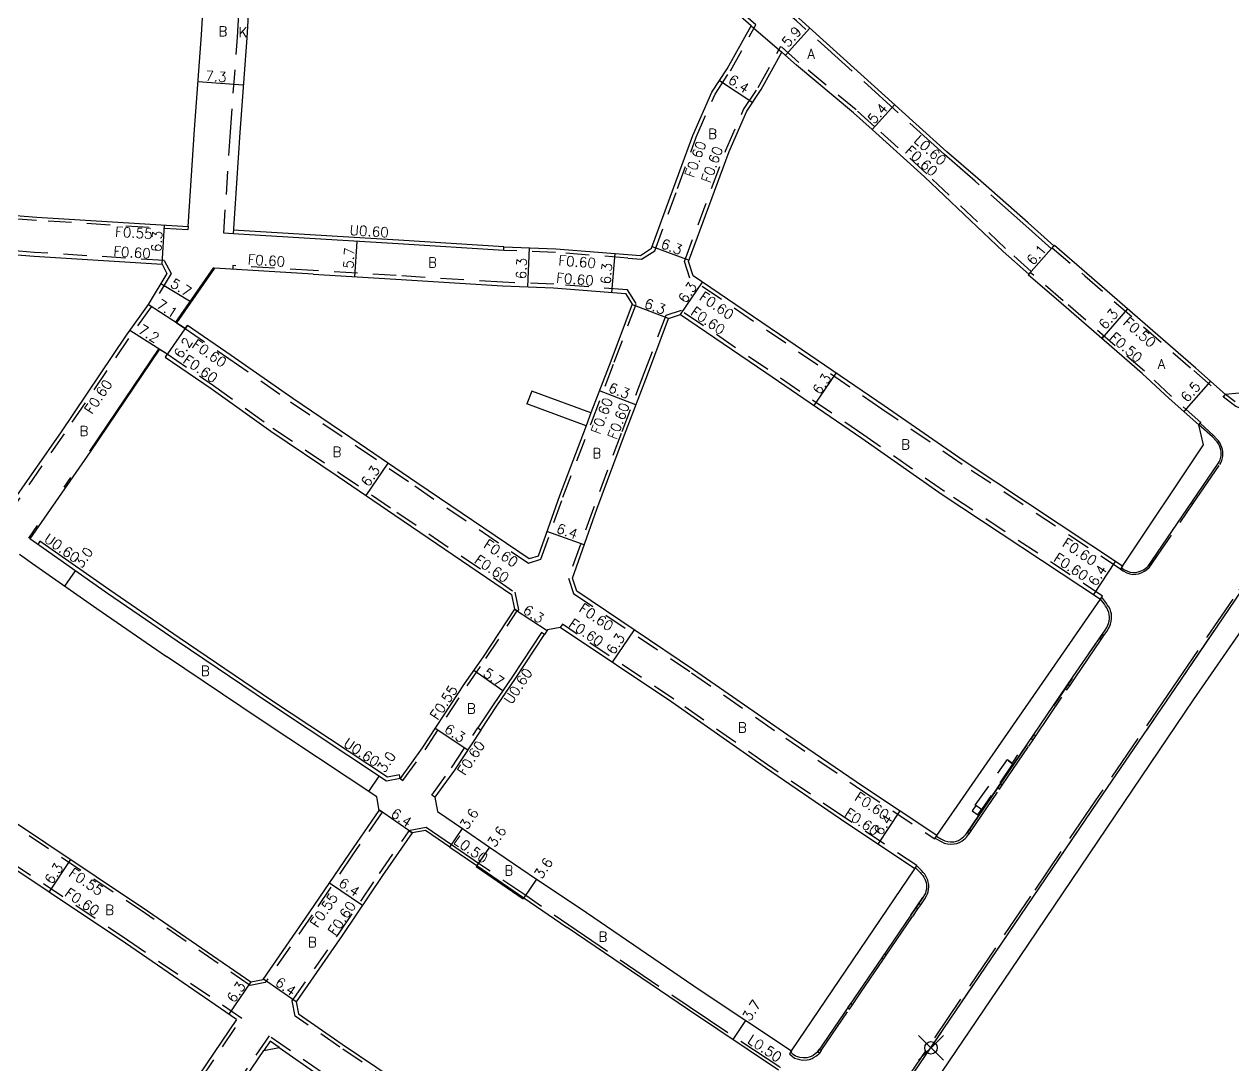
# Model space of a CAD drawing. Header units: metres. Extents: x -2400 to -1599, y -108600 to -108000.
# Drawn here: x -2118.4 to -1924, y -108465.1 to -108297.8 of the extents above; entities that cross this region are included whole.
import ezdxf

# ---------------------------------------------------------------- set-up
doc = ezdxf.new("R2010")
doc.units = ezdxf.units.M
doc.header["$LTSCALE"] = 2.5
doc.header["$PDMODE"] = 35
doc.header["$PDSIZE"] = 2
doc.linetypes.add('22320', pattern=[2.5, 1.5, -1])
doc.linetypes.add('22330', pattern=[4, 3, -1])
for name, color, linetype in [('2101000', 175, 'Continuous'), ('2102000', 4, 'Continuous'), ('2102001', 191, 'Continuous'), ('2213000', 3, 'Continuous'), ('2227000', 1, 'Continuous'), ('2227100', 7, 'Continuous'), ('2231000', 4, 'Continuous'), ('2232000', 120, '22320'), ('2233000', 120, '22330'), ('2235000', 13, 'Continuous'), ('6165200', 90, '61300'), ('9107000', 4, 'Continuous'), ('9109230', 7, 'Continuous'), ('9201100', 215, 'Continuous'), ('9201500', 222, 'Continuous'), ('9202100', 82, 'Continuous'), ('9202200', 82, 'Continuous'), ('9203500', 155, 'Continuous')]:
    doc.layers.add(name, color=color, linetype=linetype)
doc.styles.add('Dm_Anotation', font='txt.shx', dxfattribs={"bigfont": 'pscdm.shx'})
doc.linetypes.add('61300', pattern='A,2,-0.75,[1,dmdr.shx,S=0.15,R=0,X=0,Y=0],-0.75', length=3.5)

msp = doc.modelspace()

# ---------------------------------------------------------------- linework, layer by layer
at = {"layer": '2101000'}
for points in [[(-2174.8, -108270.07), (-2175.98, -108290.42), (-2177.16, -108304.89), (-2178.44, -108322.85), (-2176.93, -108324.58), (-2164.4, -108325.36), (-2149.99, -108326.4), (-2134.51, -108327.42), (-2116.33, -108328.84), (-2092, -108330.34)], [(-2092, -108330.34), (-2090.98, -108314.75), (-2089.84, -108299.54), (-2088.43, -108275.86)], [(-2081.14, -108276.36), (-2082.56, -108300.03), (-2083.69, -108315.26), (-2084.76, -108331.53)], [(-2041.26, -108334.21), (-2041.22, -108333.61), (-2032.88, -108333.93), (-2019.24, -108335), (-2017.48, -108333.86), (-2013.89, -108324.04), (-2010.85, -108315.74), (-2007.81, -108308.78), (-2005.33, -108305.01), (-2001.48, -108298.09), (-2021.78, -108280.27)], [(-1952.79, -108333.47), (-1956.92, -108329.79), (-1965.05, -108322.63), (-1969.99, -108318.34), (-1993.78, -108296.87), (-1998.18, -108293.13), (-2006.75, -108285.34)], [(-1881.19, -108295.66), (-1923.01, -108357.12), (-1925.21, -108357.34)], [(-1941.77, -108384.93), (-1967.21, -108368.09), (-1980.11, -108359.19), (-1995.59, -108348.64), (-2010.82, -108338.27), (-2011.55, -108335.99), (-2004.99, -108318.31), (-2002.16, -108311.84), (-1999.85, -108308.33), (-1996.52, -108302.34)], [(-1929.52, -108362.21), (-1934.29, -108357.99), (-1938.58, -108354), (-1951.62, -108342.66), (-1956.92, -108338.1), (-1956.85, -108338.02), (-1960.96, -108334.35), (-1973.61, -108322.35), (-1981.99, -108314.78), (-1984.99, -108312.07), (-1994.19, -108304.44), (-1996.52, -108302.34)], [(-2041.26, -108334.21), (-2058.22, -108333.15), (-2071.56, -108332.33), (-2084.76, -108331.53)], [(-1925.21, -108357.34), (-1929.98, -108353.12), (-1947.49, -108337.9), (-1952.72, -108333.4), (-1952.79, -108333.47)], [(-2087.76, -108337.06), (-2093.85, -108345.85)], [(-2071.91, -108338.02), (-2087.76, -108337.06)], [(-2071.91, -108338.02), (-2058.58, -108338.83), (-2041.47, -108339.91), (-2033.24, -108340.22), (-2021.68, -108341.13), (-2020.61, -108342.81), (-2024.04, -108351.97), (-2027.23, -108360.32)], [(-2093.85, -108345.85), (-2092.46, -108346.75), (-2092.12, -108346.25)], [(-2028.01, -108362.38), (-2032.3, -108373.65), (-2035.74, -108383.33), (-2037.17, -108383.79), (-2055.23, -108371.55), (-2064.49, -108365.21), (-2075.18, -108358.02), (-2085.1, -108351.08), (-2092.12, -108346.25)], [(-1971.62, -108428.24), (-1983.55, -108420.32), (-1995.57, -108412.08), (-2010.72, -108401.59), (-2029.52, -108388.96), (-2030.21, -108386.87), (-2026.27, -108375.8), (-2021.83, -108363.84), (-2018.14, -108354.2), (-2014.75, -108345.12), (-2012.84, -108344.52), (-1999.13, -108353.84), (-1983.67, -108364.39), (-1970.74, -108373.42), (-1945.31, -108390.26)], [(-2096.58, -108350.06), (-2107.72, -108366.55), (-2117.42, -108380.54)], [(-2096.58, -108350.06), (-2095.34, -108350.84), (-2095.68, -108351.33), (-2088.27, -108356.41), (-2078.7, -108363.25), (-2068.03, -108370.42), (-2058.78, -108376.76), (-2040.01, -108389.48), (-2039.54, -108391.83), (-2044.57, -108399.49), (-2047.59, -108403.86), (-2054.36, -108414.14), (-2057.92, -108419.09), (-2060.08, -108419.49), (-2078.92, -108407), (-2093.76, -108396.97), (-2104.94, -108389.31), (-2115.28, -108382.06), (-2117.42, -108380.54)], [(-1941.77, -108384.93), (-1928.72, -108365.42), (-1929.52, -108362.21)], [(-1910.54, -108379.95), (-1912.58, -108380.67), (-1930.42, -108406.45), (-1959.7, -108449.81), (-1986.22, -108488.86), (-1998.22, -108508.83)], [(-2119.13, -108383.01), (-2117.01, -108384.51), (-2106.65, -108391.77), (-2095.46, -108399.45)], [(-1971.62, -108428.24), (-1954.08, -108402.94), (-1945.31, -108390.26)], [(-1975.16, -108433.57), (-1987.13, -108425.63), (-1999.18, -108417.36), (-2014.24, -108406.82), (-2032.16, -108394.78), (-2034.22, -108395.2), (-2034.68, -108395.91), (-2035.19, -108395.58), (-2039.84, -108402.67), (-2042.86, -108407.05), (-2045.43, -108410.95), (-2044.93, -108411.28), (-2049.17, -108417.71), (-2052.32, -108422.09), (-2051.92, -108424.36), (-2047.88, -108427.13)], [(-2139.6, -108413.27), (-2138.32, -108414.27), (-2138.01, -108413.81), (-2123.16, -108423.9), (-2098.55, -108440.33), (-2081.89, -108451.74), (-2079.92, -108451.38), (-2072.51, -108440.67), (-2066.01, -108431.05), (-2061.26, -108424.19), (-2061.68, -108422.03), (-2080.58, -108409.5), (-2095.46, -108399.45)], [(-2084.19, -108457.8), (-2102.08, -108445.55), (-2126.68, -108429.12), (-2141.8, -108418.85)], [(-2049.92, -108430.1), (-2053.83, -108427.42), (-2055.99, -108427.82), (-2060.72, -108434.66), (-2067.23, -108444.29), (-2074.61, -108454.95), (-2074.25, -108456.91), (-2067.25, -108461.77), (-2053.3, -108471.15), (-2043.16, -108478.14), (-2028.46, -108488.24), (-2017.27, -108495.8)], [(-1995, -108462.84), (-1975.16, -108433.57)], [(-2028.98, -108439.93), (-2009.65, -108453.08), (-1995, -108462.84)], [(-1997.05, -108465.92), (-2011.72, -108456.14), (-2031.06, -108442.99)], [(-2084.19, -108457.8), (-2093.96, -108472.22), (-2100.86, -108482.29), (-2104.62, -108487.98), (-2106.58, -108488.38), (-2117.01, -108481.36), (-2132.66, -108470.79), (-2137.63, -108467.24), (-2137.98, -108467.73), (-2145.56, -108462.55), (-2145.22, -108462.05)], [(-2042.46, -108532.23), (-2045.91, -108529.4), (-2064.11, -108517.06), (-2072.03, -108511.63), (-2071.81, -108511.3), (-2088.64, -108499.76), (-2099.14, -108492.58), (-2099.33, -108491.6), (-2095.54, -108485.86), (-2088.67, -108475.82), (-2079.82, -108462.76), (-2077.36, -108462.3), (-2070.74, -108466.89), (-2056.79, -108476.27), (-2046.68, -108483.24), (-2032.04, -108493.54), (-2020.85, -108501.1)]]:
    msp.add_lwpolyline(points, dxfattribs=at)
msp.add_lwpolyline([(-2182.52, -108336.26), (-2182.84, -108334.7), (-2181.1, -108332.13), (-2178.41, -108330.8), (-2164.82, -108331.64), (-2150.42, -108332.68), (-2134.96, -108333.7), (-2116.77, -108335.13), (-2096.19, -108336.39), (-2095.4, -108337.9), (-2098.43, -108342.91), (-2102.06, -108348), (-2112.43, -108363.33), (-2121.07, -108375.8), (-2123.03, -108376.18), (-2139.52, -108365.43), (-2159.28, -108351.35), (-2168.58, -108345.32)], close=True, dxfattribs=at)
at = {"layer": '2101000', "flags": 128}
for points in [[(-2047.88, -108427.13), (-2043.53, -108430.1), (-2035.99, -108435.27), (-2028.98, -108439.93)], [(-2049.92, -108430.1), (-2045.57, -108433.07), (-2038, -108438.26), (-2031.06, -108442.99)]]:
    msp.add_lwpolyline(points, dxfattribs=at)
at = {"layer": '2102000'}
for points in [[(-2027.23, -108360.32), (-2036.76, -108356.81)], [(-2028.01, -108362.38), (-2037.52, -108358.87)]]:
    msp.add_lwpolyline(points, dxfattribs=at)
at = {"layer": '2102001'}
msp.add_lwpolyline([(-2036.76, -108356.81), (-2037.52, -108358.87)], dxfattribs=at)
at = {"layer": '2213000'}
for points in [[(-1923.65, -108358.51), (-1925.21, -108357.34)], [(-1941.95, -108385.19), (-1941.53, -108385.46), (-1940.97, -108385.75), (-1940.51, -108385.91), (-1940.09, -108385.97), (-1939.66, -108385.94), (-1939.26, -108385.88), (-1938.9, -108385.76), (-1938.38, -108385.51), (-1938.01, -108385.24), (-1937.64, -108384.92), (-1936.27, -108382.91), (-1926.37, -108368.45), (-1926.22, -108368.19), (-1926.08, -108367.86), (-1925.97, -108367.45), (-1925.92, -108367.13), (-1925.91, -108366.85), (-1925.92, -108366.57), (-1925.97, -108366.23), (-1926.05, -108365.95), (-1926.19, -108365.59), (-1926.35, -108365.29), (-1926.54, -108364.98), (-1926.74, -108364.76), (-1927.32, -108364.16), (-1929.52, -108362.21)], [(-1910.54, -108379.95), (-1912.11, -108378.54), (-1912.74, -108378.25), (-1913.38, -108378.11), (-1914.02, -108378.11), (-1914.66, -108378.24), (-1915.26, -108378.51), (-1915.76, -108378.87), (-1916.3, -108379.48), (-1918.54, -108382.82), (-1923.72, -108390.43), (-1933.35, -108404.6), (-1945.74, -108422.73), (-1956.24, -108438.2), (-1982.02, -108476.12), (-2000.84, -108503.73), (-2001.14, -108504.33), (-2001.3, -108504.98), (-2001.33, -108505.63), (-2001.23, -108506.27), (-2001.02, -108506.82), (-2000.73, -108507.31), (-2000.3, -108507.78), (-1998.22, -108508.83)], [(-1941.95, -108385.19), (-1941.77, -108384.93)], [(-1971.62, -108428.24), (-1971.69, -108428.34), (-1970.95, -108428.78), (-1970.65, -108428.95), (-1970.31, -108429.1), (-1969.83, -108429.21), (-1969.4, -108429.24), (-1968.86, -108429.24), (-1968.48, -108429.16), (-1968.14, -108429.04), (-1967.82, -108428.84), (-1967.55, -108428.63), (-1967.32, -108428.44), (-1967.11, -108428.24), (-1966.94, -108428.05), (-1966.79, -108427.86), (-1957.13, -108413.67), (-1949.68, -108402.67), (-1944.57, -108395.22), (-1944.31, -108394.8), (-1944.13, -108394.45), (-1944.01, -108394.14), (-1943.92, -108393.78), (-1943.87, -108393.36), (-1943.87, -108393.09), (-1943.91, -108392.69), (-1943.97, -108392.39), (-1944.1, -108392), (-1944.29, -108391.65), (-1944.49, -108391.37), (-1944.68, -108391.04), (-1945.31, -108390.26)], [(-1975.16, -108433.57), (-1975.04, -108433.4), (-1974.29, -108434.15), (-1974.08, -108434.42), (-1973.86, -108434.68), (-1973.7, -108434.94), (-1973.53, -108435.24), (-1973.42, -108435.51), (-1973.35, -108435.79), (-1973.29, -108436.2), (-1973.28, -108436.5), (-1973.3, -108436.85), (-1973.37, -108437.2), (-1973.46, -108437.48), (-1973.59, -108437.77), (-1973.85, -108438.2), (-1975.8, -108441.04), (-1980.47, -108447.89), (-1984.07, -108453.15), (-1986.48, -108456.68), (-1990.81, -108463.04), (-1991.16, -108463.33), (-1991.5, -108463.57), (-1991.83, -108463.73), (-1992.17, -108463.86), (-1992.51, -108463.94), (-1993.12, -108463.96), (-1993.65, -108463.9), (-1993.99, -108463.8), (-1994.33, -108463.67), (-1994.69, -108463.41), (-1995.12, -108463.02), (-1995, -108462.84)]]:
    msp.add_lwpolyline(points, dxfattribs=at)
at = {"layer": '2227000'}
for points in [[(-1936.36, -108383.04), (-1937.5, -108384.72)], [(-1947.1, -108398.91), (-1944.57, -108395.22), (-1944.49, -108395.1)], [(-1927.06, -108395.35), (-1933.35, -108404.6)], [(-1949.88, -108402.97), (-1952.87, -108407.39)], [(-1936.7, -108409.5), (-1937.93, -108411.3)], [(-1957.13, -108413.67), (-1966.79, -108427.86)], [(-1945.74, -108422.73), (-1952.3, -108432.39)], [(-1975.8, -108441.04), (-1973.85, -108438.2)], [(-1956.24, -108438.2), (-1962.35, -108447.18)], [(-1980.47, -108447.89), (-1984.07, -108453.15), (-1986.48, -108456.68)], [(-1965.7, -108452.12), (-1967.74, -108455.11)], [(-1970.94, -108459.82), (-1974.17, -108464.58)]]:
    msp.add_lwpolyline(points, dxfattribs=at)
at = {"layer": '2227100'}
msp.add_point((-1972.56, -108462.36, 5.08), dxfattribs=at)
at = {"layer": '2231000'}
for points in [[(-2041.22, -108333.61), (-2058.19, -108332.55), (-2071.52, -108331.73), (-2084.73, -108330.93)], [(-2057.92, -108419.09), (-2058.03, -108418.5), (-2059.95, -108418.85), (-2078.58, -108406.51), (-2093.43, -108396.48), (-2104.6, -108388.81), (-2114.93, -108381.57), (-2115.81, -108380.95), (-2116.16, -108381.44)], [(-2044.93, -108411.28), (-2042.36, -108407.38), (-2039.34, -108403.01), (-2034.68, -108395.91)]]:
    msp.add_lwpolyline(points, dxfattribs=at)
at = {"layer": '2232000'}
for points in [[(-2084.76, -108331.53), (-2086.26, -108331.43), (-2085.19, -108315.16), (-2084.06, -108299.93), (-2082.64, -108276.27), (-2081.14, -108276.36)], [(-2021.28, -108335.44), (-2019.09, -108335.61), (-2016.98, -108334.26), (-2013.33, -108324.25), (-2010.29, -108315.97), (-2007.28, -108309.06), (-2004.81, -108305.32), (-2000.72, -108297.96), (-2010.46, -108289.41)], [(-2011.32, -108338.65), (-2012.18, -108335.97), (-2005.54, -108318.08), (-2002.69, -108311.55), (-2000.36, -108308.02), (-1996.68, -108301.39)], [(-1956.59, -108337.72), (-1956.45, -108337.58), (-1960.56, -108333.91), (-1973.2, -108321.91), (-1981.59, -108314.33), (-1984.6, -108311.62), (-1993.8, -108303.99), (-1996.68, -108301.39)], [(-2092, -108330.34), (-2092.04, -108330.89), (-2116.37, -108329.39), (-2134.55, -108327.96), (-2150.03, -108326.95), (-2164.43, -108325.91), (-2177.19, -108325.12)], [(-2095.82, -108335.81), (-2116.73, -108334.53), (-2134.92, -108333.1), (-2150.38, -108332.09), (-2164.78, -108331.04), (-2177.21, -108330.27)], [(-2021.28, -108335.44), (-2032.91, -108334.53), (-2041.25, -108334.21), (-2041.22, -108333.61)], [(-1952.72, -108333.4), (-1953.05, -108333.78), (-1947.81, -108338.28), (-1930.31, -108353.5), (-1925.54, -108357.72), (-1925.21, -108357.34)], [(-2095.82, -108335.81), (-2094.71, -108337.92), (-2097.93, -108343.24), (-2101.57, -108348.34), (-2111.93, -108363.66), (-2124.14, -108381.28), (-2137.45, -108401.11), (-2142.89, -108409.06)], [(-2021.34, -108340.55), (-2033.21, -108339.62), (-2041.43, -108339.31), (-2058.54, -108338.24), (-2071.87, -108337.42), (-2084.78, -108336.64), (-2084.81, -108337.23)], [(-1929.52, -108362.21), (-1929.18, -108361.84), (-1933.95, -108357.62), (-1938.24, -108353.63), (-1951.29, -108342.28), (-1956.59, -108337.72), (-1956.92, -108338.1)], [(-1941.77, -108384.93), (-1942.1, -108385.43), (-1967.55, -108368.58), (-1980.45, -108359.69), (-1995.92, -108349.13), (-2011.32, -108338.65)], [(-2035.27, -108383.81), (-2031.73, -108373.86), (-2027.32, -108362.25), (-2027.16, -108361.83), (-2023.48, -108352.18), (-2019.94, -108342.74), (-2021.34, -108340.55)], [(-2012.74, -108343.86), (-2015.21, -108344.64), (-2018.71, -108353.99), (-2022.39, -108363.63), (-2026.83, -108375.6), (-2030.85, -108386.87)], [(-1945.31, -108390.26), (-1944.98, -108389.76), (-1970.41, -108372.93), (-1983.33, -108363.89), (-1998.8, -108353.35), (-2012.74, -108343.86)], [(-2092.12, -108346.25), (-2092.46, -108346.75), (-2085.44, -108351.57), (-2075.52, -108358.51), (-2064.82, -108365.7), (-2055.57, -108372.05), (-2037.26, -108384.46), (-2035.27, -108383.81)], [(-2095.34, -108350.84), (-2087.92, -108355.92), (-2078.35, -108362.75), (-2067.69, -108369.92), (-2058.44, -108376.26), (-2039.47, -108389.12), (-2038.9, -108391.95), (-2039.04, -108392.16), (-2039.08, -108392.13)], [(-2027.23, -108360.32), (-2028.01, -108362.38)], [(-1937.5, -108384.72), (-1937.26, -108384.88), (-1936.03, -108383.07), (-1930.47, -108374.95), (-1930.71, -108374.78)], [(-2030.85, -108386.87), (-2030.03, -108389.35), (-2011.06, -108402.08), (-1995.91, -108412.58), (-1983.89, -108420.82), (-1971.96, -108428.74), (-1971.62, -108428.24)], [(-2057.92, -108419.09), (-2057.47, -108419.41), (-2053.9, -108414.45), (-2047.13, -108404.17), (-2044.11, -108399.79), (-2039.08, -108392.13), (-2039.54, -108391.83)], [(-1975.16, -108433.57), (-1974.83, -108433.07), (-1986.8, -108425.13), (-1998.84, -108416.87), (-2013.9, -108406.32), (-2031.82, -108394.29), (-2032.16, -108394.78)], [(-2052.32, -108422.09), (-2052.81, -108421.74), (-2049.66, -108417.37), (-2045.43, -108410.95)], [(-2082.01, -108452.32), (-2098.86, -108440.78), (-2123.47, -108424.35), (-2138.32, -108414.27)], [(-1965.36, -108423.4), (-1965.44, -108423.34), (-1960.27, -108416.02), (-1959.38, -108416.65), (-1964.43, -108424.06)], [(-2083.36, -108457.64), (-2101.75, -108445.05), (-2126.34, -108428.62), (-2141.47, -108418.35), (-2141.8, -108418.85)], [(-2061.26, -108424.19), (-2060.81, -108424.5), (-2065.55, -108431.36), (-2072.05, -108440.98), (-2079.6, -108451.88), (-2082.01, -108452.32)], [(-2075.24, -108454.81), (-2067.72, -108443.95), (-2061.22, -108434.32), (-2056.48, -108427.48), (-2055.99, -108427.82)], [(-2074.79, -108457.27), (-2075.24, -108454.81)], [(-2104.11, -108488.31), (-2100.36, -108482.62), (-2093.47, -108472.56), (-2083.36, -108457.64)], [(-2017.27, -108495.8), (-2017.61, -108496.29), (-2028.8, -108488.73), (-2043.5, -108478.63), (-2053.64, -108471.64), (-2067.58, -108462.26), (-2074.79, -108457.27)], [(-2078.98, -108460.45), (-2089.17, -108475.48), (-2092.1, -108479.77)], [(-2020.85, -108501.1), (-2020.52, -108500.6), (-2031.7, -108493.05), (-2046.33, -108482.75), (-2056.45, -108475.77), (-2070.4, -108466.39), (-2078.98, -108460.45)], [(-2078.82, -108461.29), (-2079.82, -108462.76)], [(-2077.36, -108462.3), (-2078.82, -108461.29)]]:
    msp.add_lwpolyline(points, dxfattribs=at)
at = {"layer": '2233000'}
for points in [[(-1953.05, -108333.78), (-1953.19, -108333.92), (-1957.32, -108330.24), (-1965.44, -108323.09), (-1970.39, -108318.79), (-1994.17, -108297.32), (-1998.57, -108293.59), (-2007.16, -108285.79), (-2006.75, -108285.34)], [(-1925.54, -108357.72), (-1923.98, -108358.92), (-1923.54, -108359.21), (-1922.97, -108359.49), (-1922.39, -108359.64), (-1921.91, -108359.68), (-1921.45, -108359.64), (-1921.01, -108359.56), (-1920.55, -108359.41), (-1920.12, -108359.24), (-1919.73, -108358.98), (-1919.37, -108358.68), (-1919.01, -108358.18), (-1918.67, -108357.7), (-1915.5, -108353.01)], [(-1930.47, -108374.95), (-1926.13, -108368.61), (-1925.96, -108368.32), (-1925.81, -108367.95), (-1925.69, -108367.51), (-1925.64, -108367.16), (-1925.62, -108366.85), (-1925.63, -108366.54), (-1925.69, -108366.17), (-1925.78, -108365.85), (-1925.93, -108365.47), (-1926.1, -108365.14), (-1926.31, -108364.81), (-1926.53, -108364.56), (-1927.11, -108363.96), (-1929.29, -108361.96)], [(-1910.29, -108379.68), (-1911.91, -108378.22), (-1912.62, -108377.9), (-1913.34, -108377.74), (-1914.06, -108377.74), (-1914.77, -108377.89), (-1915.44, -108378.18), (-1916.01, -108378.59), (-1916.6, -108379.26), (-1918.85, -108382.61), (-1924.03, -108390.23), (-1933.66, -108404.4), (-1946.05, -108422.52), (-1956.55, -108437.99), (-1982.32, -108475.91), (-2001.16, -108503.54), (-2001.49, -108504.21), (-2001.67, -108504.93), (-2001.7, -108505.66), (-2001.58, -108506.37), (-2001.36, -108506.98), (-2001.03, -108507.53), (-2000.55, -108508.07), (-1998.5, -108509.24)], [(-1942.1, -108385.43), (-1941.67, -108385.71), (-1941.08, -108386.02), (-1940.58, -108386.19), (-1940.1, -108386.26), (-1939.62, -108386.23), (-1939.19, -108386.16), (-1938.79, -108386.03), (-1938.23, -108385.76), (-1937.83, -108385.46), (-1937.42, -108385.11), (-1937.26, -108384.88)], [(-1944.75, -108396.11), (-1944.27, -108395.42), (-1944, -108394.98), (-1943.8, -108394.6), (-1943.67, -108394.25), (-1943.57, -108393.85), (-1943.51, -108393.38), (-1943.51, -108393.07), (-1943.55, -108392.63), (-1943.63, -108392.3), (-1943.76, -108391.86), (-1943.98, -108391.46), (-1944.21, -108391.14), (-1944.42, -108390.79), (-1945.1, -108389.95)], [(-1950.25, -108404.16), (-1949.38, -108402.87), (-1945.19, -108396.75)], [(-1955.72, -108412.23), (-1950.69, -108404.81)], [(-1961.09, -108420.12), (-1956.83, -108413.87), (-1956.15, -108412.86)], [(-1966.1, -108427.48), (-1961.52, -108420.76)], [(-2056.4, -108427.54), (-2056.28, -108427.37), (-2053.71, -108426.89), (-2049.64, -108429.69)], [(-1971.89, -108428.64), (-1971.14, -108429.09), (-1970.81, -108429.27), (-1970.42, -108429.44), (-1969.89, -108429.57), (-1969.42, -108429.6), (-1968.83, -108429.59), (-1968.39, -108429.51), (-1967.99, -108429.36), (-1967.61, -108429.14), (-1967.33, -108428.91), (-1967.08, -108428.71), (-1966.85, -108428.49), (-1966.67, -108428.27), (-1966.5, -108428.07), (-1966.41, -108427.94)], [(-1974.21, -108439.37), (-1973.54, -108438.39), (-1973.27, -108437.94), (-1973.13, -108437.61), (-1973.02, -108437.29), (-1972.95, -108436.9), (-1972.92, -108436.51), (-1972.93, -108436.17), (-1972.99, -108435.71), (-1973.08, -108435.39), (-1973.21, -108435.08), (-1973.39, -108434.76), (-1973.57, -108434.47), (-1973.82, -108434.17), (-1974.06, -108433.88), (-1974.85, -108433.11)], [(-1979.75, -108447.46), (-1975.5, -108441.25), (-1974.66, -108440.02)], [(-2030.78, -108442.58), (-2011.44, -108455.73), (-1996.77, -108465.5), (-1996.83, -108465.59)], [(-1985.2, -108455.45), (-1983.77, -108453.35), (-1980.18, -108448.09)], [(-1990.19, -108462.77), (-1985.66, -108456.13)], [(-1995, -108462.84), (-1995.3, -108463.3), (-1994.9, -108463.7), (-1994.48, -108463.99), (-1994.1, -108464.14), (-1993.72, -108464.25), (-1993.14, -108464.32), (-1992.47, -108464.3), (-1992.07, -108464.21), (-1991.68, -108464.06), (-1991.32, -108463.88), (-1990.94, -108463.62), (-1990.54, -108463.29), (-1990.5, -108463.22)]]:
    msp.add_lwpolyline(points, dxfattribs=at)
at = {"layer": '2233000', "flags": 128}
msp.add_lwpolyline([(-2049.64, -108429.69), (-2045.29, -108432.66), (-2037.72, -108437.84), (-2030.78, -108442.58)], dxfattribs=at)
at = {"layer": '2235000'}
for points in [[(-1945.48, -108396.55), (-1945.19, -108396.75), (-1944.75, -108396.11), (-1945.04, -108395.91)], [(-1950.99, -108404.6), (-1950.69, -108404.81), (-1950.25, -108404.16), (-1950.55, -108403.96)], [(-1956.44, -108412.66), (-1956.15, -108412.86), (-1955.72, -108412.23), (-1956.01, -108412.03)], [(-1961.81, -108420.56), (-1961.52, -108420.76), (-1961.09, -108420.12), (-1961.38, -108419.92)], [(-1964.43, -108424.06), (-1965.36, -108423.4), (-1965.94, -108424.25), (-1965, -108424.9)], [(-1966.71, -108427.74), (-1966.41, -108427.94), (-1966.1, -108427.48), (-1966.39, -108427.28)], [(-1974.96, -108439.82), (-1974.66, -108440.02), (-1974.21, -108439.37), (-1974.51, -108439.17)], [(-1980.47, -108447.89), (-1980.18, -108448.09), (-1979.75, -108447.46), (-1980.04, -108447.26)], [(-1985.96, -108455.92), (-1985.66, -108456.13), (-1985.2, -108455.45), (-1985.5, -108455.25)], [(-1990.49, -108462.57), (-1990.19, -108462.77), (-1990.5, -108463.22), (-1990.8, -108463.02)]]:
    msp.add_lwpolyline(points, close=True, dxfattribs=at)
at = {"layer": '6165200'}
for points in [[(-2087.92, -108336.94), (-2094.02, -108345.74)], [(-2096.73, -108349.96), (-2107.87, -108366.44)], [(-2110.88, -108370.68), (-2111.98, -108372.27)], [(-2117.58, -108380.42), (-2116.19, -108378.41)], [(-1960.09, -108416.23), (-1959.53, -108416.64)], [(-1959.41, -108416.49), (-1958.59, -108415.26)]]:
    msp.add_lwpolyline(points, dxfattribs=at)
at = {"layer": '9107000'}
for points in [[(-1923.65, -108358.51), (-1925.21, -108357.34)], [(-1941.95, -108385.19), (-1941.53, -108385.46), (-1940.97, -108385.75), (-1940.51, -108385.91), (-1940.09, -108385.97), (-1939.66, -108385.94), (-1939.26, -108385.88), (-1938.9, -108385.76), (-1938.38, -108385.51), (-1938.01, -108385.24), (-1937.64, -108384.92), (-1936.27, -108382.91), (-1926.37, -108368.45), (-1926.22, -108368.19), (-1926.08, -108367.86), (-1925.97, -108367.45), (-1925.92, -108367.13), (-1925.91, -108366.85), (-1925.92, -108366.57), (-1925.97, -108366.23), (-1926.05, -108365.95), (-1926.19, -108365.59), (-1926.35, -108365.29), (-1926.54, -108364.98), (-1926.74, -108364.76), (-1927.32, -108364.16), (-1929.52, -108362.21)], [(-1910.54, -108379.95), (-1912.11, -108378.54), (-1912.74, -108378.25), (-1913.38, -108378.11), (-1914.02, -108378.11), (-1914.66, -108378.24), (-1915.26, -108378.51), (-1915.76, -108378.87), (-1916.3, -108379.48), (-1918.54, -108382.82), (-1923.72, -108390.43), (-1933.35, -108404.6), (-1945.74, -108422.73), (-1956.24, -108438.2), (-1982.02, -108476.12), (-2000.84, -108503.73), (-2001.14, -108504.33), (-2001.3, -108504.98), (-2001.33, -108505.63), (-2001.23, -108506.27), (-2001.02, -108506.82), (-2000.73, -108507.31), (-2000.3, -108507.78), (-1998.22, -108508.83)], [(-1971.62, -108428.24), (-1971.69, -108428.34), (-1970.95, -108428.78), (-1970.65, -108428.95), (-1970.31, -108429.1), (-1969.83, -108429.21), (-1969.4, -108429.24), (-1968.86, -108429.24), (-1968.48, -108429.16), (-1968.14, -108429.04), (-1967.82, -108428.84), (-1967.55, -108428.63), (-1967.32, -108428.44), (-1967.11, -108428.24), (-1966.94, -108428.05), (-1966.79, -108427.86), (-1957.13, -108413.67), (-1949.68, -108402.67), (-1944.57, -108395.22), (-1944.31, -108394.8), (-1944.13, -108394.45), (-1944.01, -108394.14), (-1943.92, -108393.78), (-1943.87, -108393.36), (-1943.87, -108393.09), (-1943.91, -108392.69), (-1943.97, -108392.39), (-1944.1, -108392), (-1944.29, -108391.65), (-1944.49, -108391.37), (-1944.68, -108391.04), (-1945.31, -108390.26)], [(-1975.16, -108433.57), (-1975.04, -108433.4), (-1974.29, -108434.15), (-1974.08, -108434.42), (-1973.86, -108434.68), (-1973.7, -108434.94), (-1973.53, -108435.24), (-1973.42, -108435.51), (-1973.35, -108435.79), (-1973.29, -108436.2), (-1973.28, -108436.5), (-1973.3, -108436.85), (-1973.37, -108437.2), (-1973.46, -108437.48), (-1973.59, -108437.77), (-1973.85, -108438.2), (-1975.8, -108441.04), (-1980.47, -108447.89), (-1984.07, -108453.15), (-1986.48, -108456.68), (-1990.81, -108463.04), (-1991.16, -108463.33), (-1991.5, -108463.57), (-1991.83, -108463.73), (-1992.17, -108463.86), (-1992.51, -108463.94), (-1993.12, -108463.96), (-1993.65, -108463.9), (-1993.99, -108463.8), (-1994.33, -108463.67), (-1994.69, -108463.41), (-1995.12, -108463.02), (-1995, -108462.84)]]:
    msp.add_lwpolyline(points, dxfattribs=at)
at = {"layer": '9109230'}
msp.add_lwpolyline([(-2045.57, -108433.07), (-2045.68, -108433.23), (-2038.12, -108438.42), (-2038, -108438.26)], dxfattribs=at)
at = {"layer": '9201100'}
for points in [[(-1992.01, -108298.46), (-1995.96, -108302.84)], [(-2083.13, -108307.65), (-2090.41, -108307.11)], [(-2006.57, -108306.89), (-2001.22, -108310.41)], [(-1978.38, -108310.77), (-1981.99, -108314.78)], [(-2096.19, -108336.39), (-2095.8, -108330.1)], [(-2064.89, -108332.74), (-2065.24, -108338.43)], [(-2037.35, -108340.07), (-2037.11, -108333.77)], [(-2017.37, -108333.59), (-2011.46, -108335.75)], [(-1952.79, -108333.47), (-1956.85, -108338.02)], [(-2023.85, -108340.96), (-2023.36, -108334.68)], [(-2096.38, -108339.52), (-2091.51, -108342.47)], [(-2012.84, -108344.52), (-2009.3, -108339.31)], [(-2092.46, -108346.75), (-2098.43, -108342.91)], [(-2014.75, -108345.12), (-2020.65, -108342.91)], [(-1940.97, -108343.57), (-1945.1, -108348.33)], [(-2095.63, -108351.37), (-2092.12, -108346.25)], [(-2101.38, -108347.04), (-2095.34, -108350.84)], [(-1945.1, -108348.33), (-1944.77, -108347.95)], [(-1987.85, -108353.91), (-1991.4, -108359.12)], [(-1927.6, -108355.23), (-1931.9, -108360.1)], [(-2019.99, -108359.02), (-2025.87, -108356.77)], [(-2059.86, -108368.38), (-2063.42, -108373.58)], [(-2028.3, -108381.52), (-2034.33, -108379.37)], [(-1942.92, -108384.17), (-1946.45, -108389.5)], [(-2111.83, -108388.14), (-2110.11, -108385.68)], [(-2039.54, -108391.84), (-2034.28, -108395.29)], [(-2020.29, -108395.16), (-2023.81, -108400.39)], [(-2046.08, -108401.67), (-2041.39, -108404.91)], [(-2052.28, -108410.98), (-2047.01, -108414.44)], [(-2061.32, -108418.67), (-2062.98, -108421.17)], [(-2055.99, -108427.82), (-2061.25, -108424.18)], [(-1977.59, -108424.28), (-1981.13, -108429.61)], [(-2049.92, -108430.1), (-2047.88, -108427.13)], [(-2114.35, -108437.35), (-2110.86, -108432.11)], [(-2069.26, -108435.86), (-2063.95, -108439.44)], [(-2081.89, -108451.74), (-2085.45, -108456.94)], [(-2074.61, -108454.95), (-2079.87, -108451.3)], [(-2004.38, -108461.03), (-2002.33, -108457.95)]]:
    msp.add_lwpolyline(points, dxfattribs=at)
at = {"layer": '9201100', "flags": 128}
for points in [[(-2043.53, -108430.1), (-2045.57, -108433.07)], [(-2035.99, -108435.27), (-2038, -108438.26)]]:
    msp.add_lwpolyline(points, dxfattribs=at)
at = {"layer": '9202200'}
msp.add_lwpolyline([(-2001.48, -108298.09), (-1996.52, -108302.34)], dxfattribs=at)

# ---------------------------------------------------------------- texts
at = {"layer": '9201500', "style": 'Dm_Anotation'}
for s, rotation, p in [('5.9', 47.9238, (-1995.53, -108301.66)), ('7.3', 355.7394, (-2089.28, -108306.89)), ('6.4', 326.6344, (-2005.33, -108307.15)), ('5.4', 47.9238, (-1981.71, -108314.01)), ('6.3', 86.4812, (-2096.33, -108334.51)), ('6.3', 339.9629, (-2016.13, -108333.76)), ('5.7', 86.49, (-2065.45, -108337.18)), ('6.1', 48.2543, (-1956.15, -108336.71)), ('6.3', 87.798, (-2037.67, -108338.86)), ('6.3', 85.5313, (-2024.1, -108339.69)), ('5.7', 328.825, (-2095.02, -108339.95)), ('6.3', 55.764, (-2011.99, -108342.83)), ('7.1', 327.2481, (-2097.24, -108343.28)), ('6.3', 339.4821, (-2018.81, -108343.34)), ('6.3', 48.9907, (-1944.55, -108347.04)), ('7.2', 327.7939, (-2100.18, -108347.34)), ('6.2', 55.5773, (-2093.11, -108351.73)), ('6.3', 55.7101, (-1990.43, -108357.52)), ('6.3', 339.0808, (-2024.57, -108356.87)), ('6.5', 48.5256, (-1931.35, -108358.73)), ('6.3', 55.5682, (-2063, -108372.32)), ('6.4', 340.3982, (-2032.93, -108379.51)), ('3.0', 54.9705, (-2109.12, -108385.41)), ('6.4', 56.4959, (-1946.06, -108388.29)), ('6.3', 326.7195, (-2038.31, -108392.37)), ('6.3', 56.1155, (-2023.56, -108399.29)), ('5.7', 325.3649, (-2044.72, -108402.49)), ('6.3', 326.6288, (-2050.97, -108411.5)), ('3.0', 56.4628, (-2060.39, -108418.27)), ('3.6', 55.5347, (-2047.14, -108427.41)), ('6.4', 325.3208, (-2059.55, -108425.05)), ('6.4', 56.4176, (-1980.54, -108428.37)), ('3.6', 55.5347, (-2042.68, -108430.26)), ('6.3', 56.2691, (-2113.88, -108436.21)), ('3.6', 56.0347, (-2035.16, -108435.34)), ('6.4', 325.9611, (-2067.95, -108436.24)), ('6.4', 325.2994, (-2078.16, -108452.18)), ('6.3', 55.5978, (-2084.59, -108455.25)), ('3.7', 56.3171, (-2001.69, -108458.2))]:
    msp.add_text(s, height=1.6, rotation=rotation, dxfattribs=at).set_placement(p)
at = {"layer": '9202100', "style": 'Dm_Anotation'}
for s, p in [('B', (-2087.13, -108299.79)), ('K', (-2083.88, -108299.93)), ('A', (-1992.45, -108303.42)), ('B', (-2008.4, -108316.27)), ('B', (-2053.43, -108336.94)), ('A', (-1936.12, -108353.25)), ('B', (-2109.47, -108364.02)), ('B', (-1977.38, -108366.17)), ('B', (-2068.78, -108367.39)), ('B', (-2027.01, -108367.6)), ('B', (-2089.95, -108402.58)), ('B', (-2047.19, -108408.63)), ('B', (-2003.62, -108411.68)), ('B', (-2041.16, -108434.65)), ('B', (-2105.34, -108440.99)), ('B', (-2072.73, -108446.18)), ('B', (-2026.03, -108445.29))]:
    msp.add_text(s, height=1.6, dxfattribs=at).set_placement(p)
at = {"layer": '9203500', "style": 'Dm_Anotation'}
for s, rotation, p in [('F0.60', 69.8702, (-2010.72, -108322.65)), ('L0.60', 317.9238, (-1975.4, -108316.69)), ('F0.60', 69.6492, (-2008.07, -108323.51)), ('F0.60', 317.9238, (-1976.86, -108318.38)), ('F0.55', 356.4812, (-2103.77, -108331.98)), ('U0.60', 356.49, (-2066.07, -108331.72)), ('F0.60', 356.4592, (-2104.07, -108335.13)), ('F0.60', 356.4128, (-2082.47, -108336.43)), ('F0.60', 355.5313, (-2032.51, -108336.59)), ('F0.60', 355.5313, (-2032.86, -108339.39)), ('F0.60', 325.764, (-2009.96, -108342.02)), ('F0.60', 325.764, (-2011.35, -108344.45)), ('F0.50', 318.9907, (-1941.81, -108345.97)), ('F0.50', 318.9907, (-1943.99, -108348.4)), ('F0.60', 325.4901, (-2091.5, -108349.69)), ('F0.60', 325.5773, (-2092.94, -108352.18)), ('F0.60', 55.9398, (-2107.47, -108360.66)), ('F0.60', 69.0808, (-2025.81, -108363.9)), ('F0.60', 69.0808, (-2023.13, -108364.71)), ('U0.60', 324.9705, (-2115.31, -108380.88)), ('F0.60', 325.8727, (-2044.65, -108381.83)), ('F0.60', 326.4959, (-1951.6, -108381.63)), ('F0.60', 325.8727, (-2046.1, -108384.32)), ('F0.60', 326.4959, (-1952.99, -108384.05)), ('F0.60', 326.1155, (-2029.32, -108392.12)), ('F0.60', 326.1155, (-2030.95, -108394.6)), ('U0.60', 56.7195, (-2039.99, -108407.28)), ('F0.55', 56.6288, (-2051.87, -108409.8)), ('U0.60', 326.4628, (-2067.17, -108413.78)), ('F0.60', 56.6288, (-2047.5, -108418.73)), ('F0.60', 326.4176, (-1985, -108422.47)), ('F0.60', 326.4176, (-1986.6, -108425.04)), ('L0.50', 325.5347, (-2049.43, -108429.42)), ('F0.55', 326.2691, (-2111.33, -108434.64)), ('F0.60', 326.2691, (-2111.99, -108437.85)), ('F0.55', 55.9611, (-2071.18, -108443.18)), ('F0.60', 55.2994, (-2068.33, -108444.47)), ('L0.50', 326.3171, (-2002.2, -108461.46))]:
    msp.add_text(s, height=1.6, rotation=rotation, dxfattribs=at).set_placement(p)

doc.saveas('drawing.dxf')
